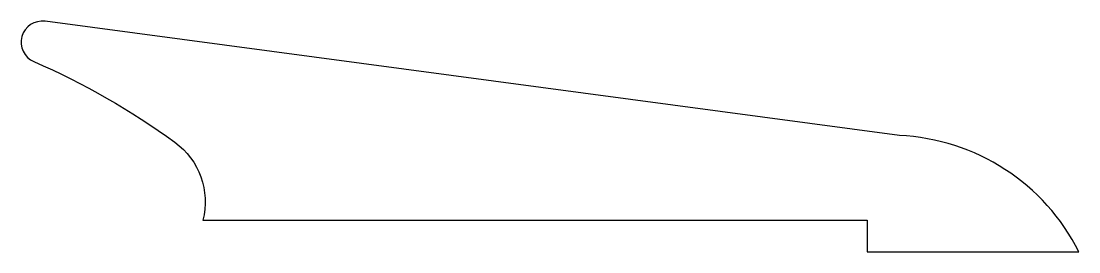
# Model space of a CAD drawing. Extents: x 616.4 to 666.4, y 621.7 to 632.7.
import ezdxf

# ---------------------------------------------------------------- set-up
doc = ezdxf.new("R2010")
doc.units = 0
doc.layers.add('ANA', color=220, linetype='CONTINUOUS')

msp = doc.modelspace()

# ---------------------------------------------------------------- linework, layer by layer
at = {"layer": 'ANA'}
msp.add_lwpolyline([(624.982, 623.24), (656.391, 623.24), (656.391, 621.74), (666.391, 621.74, 0.271592), (657.906, 627.252), (617.523, 632.66, 0.870105), (616.991, 630.752, -0.055016), (623.654, 626.934, -0.30674)], format="xyb", close=True, dxfattribs=at)

doc.saveas('drawing.dxf')
